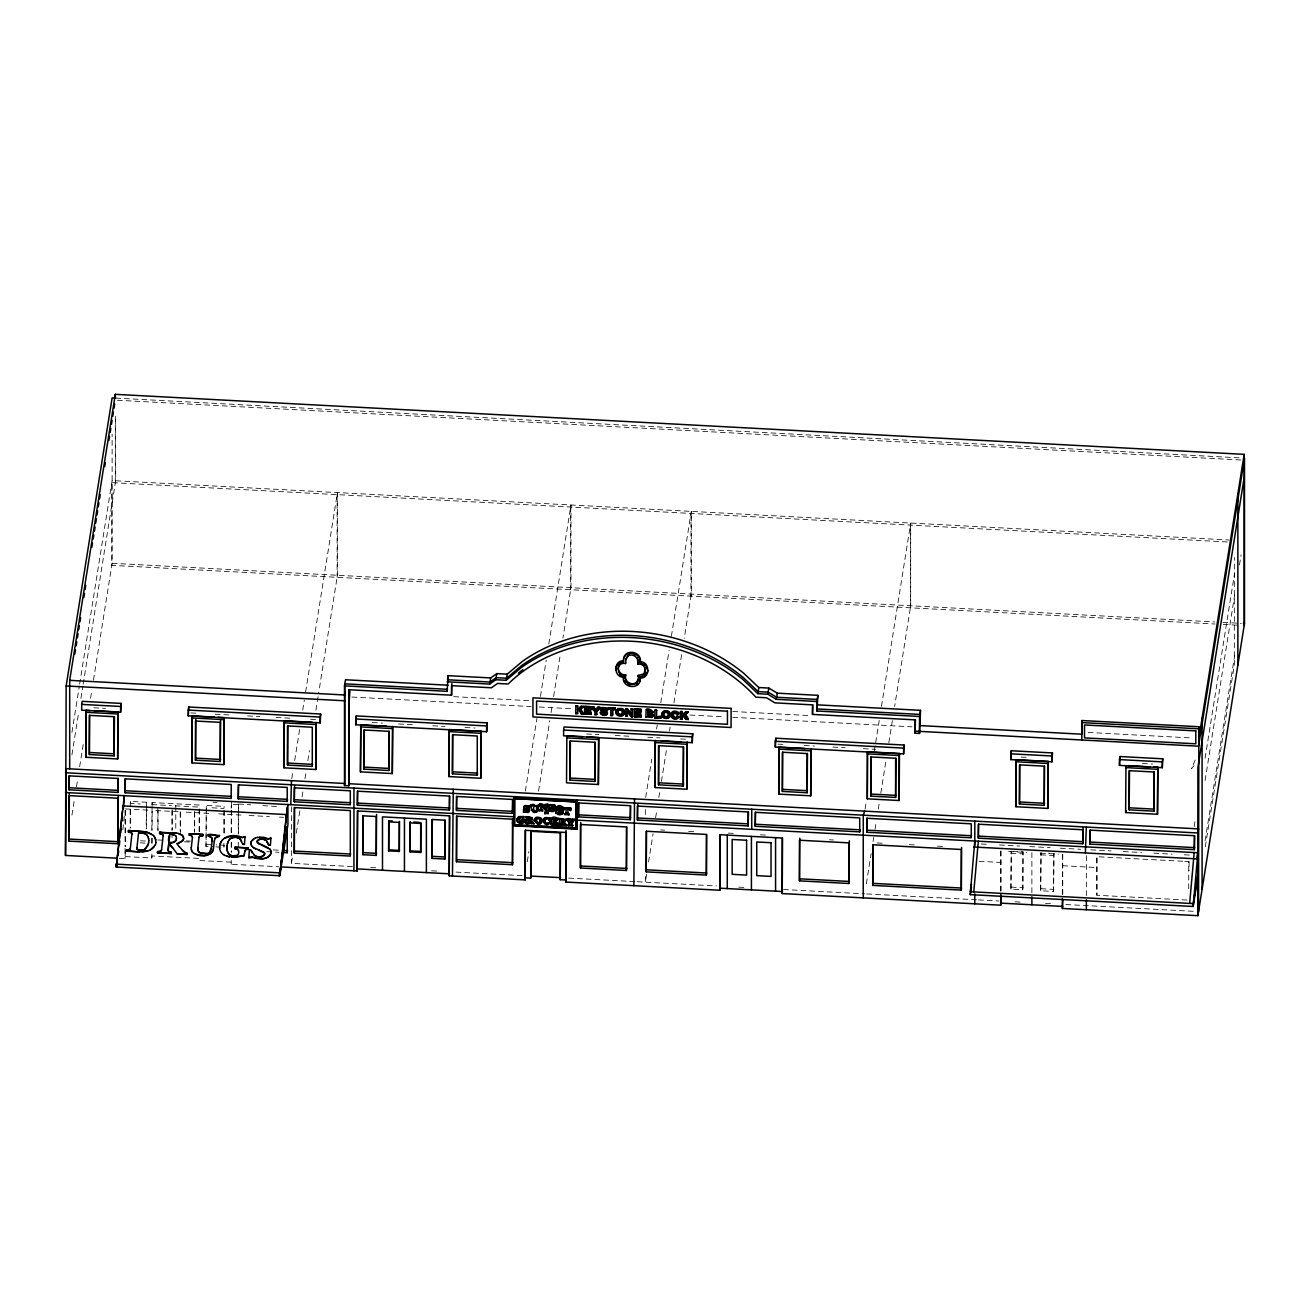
<?xml version="1.0" encoding="UTF-8"?>
<svg xmlns="http://www.w3.org/2000/svg" width="1310" height="1310" viewBox="0 0 1310 1310"><rect width="100%" height="100%" fill="white"/><g stroke="black" fill="none" stroke-linecap="round" stroke-linejoin="round"><path stroke-width="0.75" stroke-dasharray="5 3.75" d="M71.935 732.405L79.337 686.08M79.648 684.066L112.12 480.59L1229.058 539.998M71.935 754.756L78.682 712.46M80.942 698.361L82.874 686.276M83.185 684.262L115.657 480.786L115.657 416.236M71.935 815.098L74.506 798.985M76.438 786.901L77.716 778.844M79.648 766.759L83.513 742.59M90.57 698.279L91.864 690.223M93.468 680.152L112.12 563.284L112.12 434.2M122.862 829.754L124.335 815.966M146.491 828.853L146.491 802.244L130.476 801.392L130.165 803.439L140.17 803.98M119.095 858.296L125.056 858.607L125.383 848.569M146.491 802.244L146.163 828.853M151.796 830.294L152.124 802.555L199.447 805.06L199.12 807.107L175.458 805.846L175.786 803.8L175.786 829.508M125.383 856.576L151.796 857.985L152.124 855.938L199.447 858.443L199.12 860.49L231.542 862.209L231.215 864.256L278.899 866.794M211.974 807.795L223.912 808.434L224.239 806.387L206.325 805.437L205.998 846.358L213.956 846.768M205.998 846.358L206.325 805.437M215.953 846.882L223.912 847.308L224.239 845.261L216.281 844.835M238.289 812.527L238.387 803.996L250.603 804.798M291.786 778.631L293.08 770.575M294.685 760.504L299.826 728.278M302.725 710.151L304.329 700.08M305.607 692.024L337.44 492.576L337.44 575.27L319.116 690.124M352.39 866.581L291.475 863.339L292.752 855.283M296.289 833.127L299.826 810.972M302.07 796.873L303.036 790.831M304.968 778.746L306.245 770.689M307.866 760.619L309.471 750.548M315.89 710.266L318.788 692.139M525.343 791.06L536.92 718.535M540.457 696.38L546.237 660.125M548.808 644.012L570.98 505.005L570.98 587.699L562.94 638.085M527.275 861.669L528.88 851.598M538.525 791.158L549.774 720.664M551.051 712.607L552.345 704.551M553.622 696.494L560.369 654.198M645.666 797.462L651.774 759.178M656.588 728.966L657.227 724.938M660.764 702.782L669.115 650.415M671.375 636.316L691.303 511.391L691.303 594.101L684.229 638.445M646.632 874.114L645.339 882.17L645.339 874.097M648.548 862.029L653.051 833.815M655.622 817.702L656.916 809.645M658.832 797.561L659.798 791.518M661.403 781.448L666.544 749.222M669.443 731.095L670.081 727.066M673.946 702.897L681.97 652.544M865.058 809.121L866.352 801.065M874.376 750.712L875.342 744.669M875.669 742.655L879.206 720.5M881.45 706.401L910.696 523.067L910.696 605.76L894.632 706.499M866.352 883.759L871.166 853.547M873.099 841.462L873.737 837.434M875.031 829.377L876.308 821.321M878.24 809.236L879.206 803.194M880.811 793.123L886.264 758.883M888.835 742.77L892.372 720.598M1010.927 889.163L1011.254 851.189L1010.927 889.163L1022.684 889.785L1023.012 887.738L1023.012 851.811L1013.219 851.287M1022.684 889.785L1023.012 851.811M1040.697 890.751L1041.024 852.777L1040.697 890.751L1053.584 891.422L1053.911 853.465L1048.393 853.17M1053.584 891.422L1053.911 853.465M1194.163 826.626L1195.44 818.57M1205.085 758.146L1234.659 572.83M1205.085 780.482L1234.659 595.166M1239.473 564.954L1241.078 554.883M1205.085 840.84L1234.659 655.524M1205.315 846.735L1234.331 664.89L1234.331 557.454M1195.211 760.062L1191.379 768.839L1194.949 764.516M115.657 398.093L1240.423 457.91M117.376 400.238L1242.126 460.056M1227.29 541.963L111.792 482.637L111.792 565.331L1215.091 624.018M112.12 563.284L1214.763 621.939M1222.934 622.365L1241.307 623.347M1223.229 624.444L1239.473 625.312M453.768 696.658L531.156 700.784M732.798 711.494L810.186 715.62M1088.119 732.454L1192.821 738.021M351.931 697.051L531.156 706.581M539.311 707.007L573.927 708.857M690.026 715.031L724.643 716.865M732.798 717.307L912.022 726.837M93.861 707.76L105.537 708.383M190.785 712.918L198.907 713.344M215.151 714.212L229.348 714.965M247.623 715.931L259.806 716.586M276.033 717.438L290.247 718.207M310.552 719.272L318.657 719.714M372.368 722.563L382.438 723.104M398.551 723.955L414.648 724.823M432.775 725.773L444.86 726.428M465.001 727.492L475.055 728.033M586.569 733.96L598.817 734.615M615.143 735.483L629.439 736.236M647.828 737.219L660.076 737.874M680.496 738.955L688.667 739.397M777.845 744.129L783.953 744.457M804.324 745.537L814.492 746.078M832.832 747.06L845.048 747.699M863.372 748.681L875.588 749.336M1021.096 757.065L1028.939 757.491M1142.402 763.517L1152.587 764.058M981.206 844L989.328 844.426M999.465 844.966L1019.737 846.047M1029.889 846.587L1050.162 847.652M1060.298 848.192L1080.586 849.273M1090.739 849.813L1111.093 850.894M1123.309 851.549L1141.616 852.515M1153.832 853.17L1172.139 854.153M1184.355 854.791L1190.462 855.119M238.289 804.618L231.215 804.242L231.215 808.237M728.229 833.094L736.285 833.52M760.406 834.798L766.448 835.125M660.584 829.95L664.596 830.163M688.667 831.441L696.674 831.866M829.508 839.776L833.471 839.988M151.796 804.586L171.512 805.634M877.16 842.952L883.202 843.263M909.337 844.655L915.362 844.983M937.485 846.162L945.525 846.587M1008.684 851.5L1026.598 852.45M1040.517 853.187L1058.431 854.136M1182.75 861.26L1096.732 856.674L1096.732 895.27M1184.748 861.358L1188.743 861.571L1188.743 892.044M1010.927 853.236L1022.684 853.858M1040.697 854.808L1053.584 855.496M125.449 808.909L147.752 810.104M155.857 810.53L178.16 811.709M186.266 812.151L210.582 813.444M218.688 813.87L240.991 815.049M249.096 815.491L269.369 816.572M279.505 817.112L283.566 817.325M979.11 861.292L1001.037 862.455M1062.737 865.73L1097.06 867.564M186.446 840.873L190.49 841.102M157.855 839.939L163.93 840.267M184.251 841.79L190.327 842.117M140.481 840.807L146.491 841.118M206.325 844.311L214.283 844.737M1011.254 887.116L1023.012 887.738M1041.024 888.704L1053.911 889.392M140.17 842.854L146.163 843.165M273.282 849.928L279.39 850.255M1187.073 900.052L1097.06 895.254L1097.06 854.628M266.831 851.647L279.063 852.302M370.681 867.564L376.772 867.875M431.596 870.79L437.687 871.117M455.978 872.1L525.015 875.768M568.655 878.093L635.252 881.63M637.266 881.728L716.439 885.953M738.791 887.132L746.913 887.574M783.478 889.506L864.731 893.829M866.778 893.944L976.474 899.774M978.504 899.888L998.81 900.969M1015.07 901.82L1023.192 902.262M1045.544 903.442L1053.666 903.884M1065.849 904.522L1193.836 911.334M212.99 802.326L217.067 802.588M262.802 805.601L279.079 806.682M1189.071 861.374L1189.071 870.61M1086.35 855.643L1086.35 895.712M1062.737 854.235L1062.737 894.222M1062.41 854.349L1062.41 894.435M1031.887 852.679L1031.887 892.765M1001.037 850.943L1001.037 890.931M1000.709 851.074L1000.709 891.16M910.368 525.114L910.368 607.807M690.976 513.438L690.976 596.132M645.339 809.547L645.339 815.606M570.652 507.035L570.652 589.746M337.112 494.623L337.112 577.317M291.475 806.862L291.475 863.339M238.617 804.553L238.617 808.499M238.617 810.481L238.617 834.224M238.289 814.509L238.289 834.29M238.289 842.215L238.289 848.143M231.542 802.195L231.542 808.188M231.542 810.202L231.542 834.208M231.542 842.215L231.542 852.221M231.215 810.235L231.215 834.241M231.215 842.248L231.215 852.253M231.215 860.261L231.215 864.256M224.239 810.481L224.239 835.027M223.912 810.464L223.912 835.027M223.912 843.214L223.912 847.308M199.447 809.023L199.447 832.751M199.12 809.089L199.12 832.816M194.535 811.381L194.535 831.342M194.371 812.413L194.371 832.358M180.371 812.626L180.371 832.57M180.207 811.66L180.207 831.604M172.183 809.76L172.183 829.705M172.019 810.775L172.019 830.72M172.019 832.718L172.019 838.695M158.019 810.988L158.019 830.949M157.855 808.024L157.855 829.967M152.124 802.555L152.124 830.229M152.124 838.138L152.124 844.066M151.796 838.203L151.796 844.131M151.796 854.022L151.796 857.985M130.476 801.392L130.476 807.533M130.476 809.58L130.476 828.002M130.165 809.58L130.165 828.002M125.383 810.546L125.383 846.571M125.056 810.202L125.056 846.44M125.056 848.471L125.056 858.607M115.329 416.269L115.329 482.833"/><path stroke-width="1.5" d="M219.621 848.487L219.605 845.834M280.88 866.909L357.221 870.97L357.384 810.939L449.395 815.835L449.232 875.85L525.195 879.894L525.523 830.245M357.221 870.97L357.712 810.906M449.232 875.85L449.707 815.803M452.474 876.03L453.26 789.259M531.549 806.714C528.176 804.995 536.838 805.47 533.448 806.78M537.952 807.959C540.572 802.375 534.775 805.486 536.985 811.136A1.67 1.359 8.3 0 1 536.117 811.692C529.453 812.429 538.361 801.016 530.648 805.355C531.5 807.73 531.483 814.755 537.067 811.84A2.456 1.998 8.3 0 0 537.87 810.743L538.033 809.547M537.313 807.484C533.776 805.241 541.505 805.863 538.05 807.124M537.428 807.255L537.084 810.432A1.67 1.359 8.3 0 1 536.216 810.988L534.251 810.743L533.498 809.187M537.919 810.251L538.066 807.255M541.538 809.121L542.651 810.923L539.425 810.743L540.833 808.319M540.768 806.108L539.589 803.865L542.422 804.029L546.368 809.154L542.307 804.733L539.474 804.569M539.474 804.929L539.589 803.865M540.735 809.171L539.524 810.022L542.766 809.875M540.735 809.023L540.801 804.979L539.573 804.209M541.358 809.007L541.505 805.404L541.423 809.842L542.651 810.923M544.927 813.723L545.042 812.053L548.251 812.233L548.235 813.199L544.927 813.723L545.042 812.053M546.401 806.813L545.107 804.897L548.333 805.093L547.121 805.977L546.958 811.217L541.39 806.125M547.023 806.813C549.905 801.884 543.535 803.587 546.368 809.154M548.137 813.903L548.251 812.233M556.963 807.238C556.308 813.968 554.883 813.084 562.907 813.084L562.792 813.788C553.098 819.192 553.917 800.787 562.612 806.894L562.072 809.154A2.817 2.292 8.3 0 0 561.188 808.106L558.813 807.779L561.286 807.402A2.817 2.292 8.3 0 1 562.187 808.45L562.481 809.187M556.865 807.959L555.833 807.222L562.612 806.894M558.911 807.075C556.128 810.628 559.992 815.917 562.579 811.856L563.071 811.168L562.792 813.788M560.893 811.791L560.418 810.071L558.764 810.562C562.301 813.068 562.629 807.288 558.879 809.449L560.303 810.12L561.04 808.516M561.302 811.823L561.45 808.532M563.742 810.12L565.068 808.139A8.712 7.09 8.3 0 1 566.166 808.172L563.333 810.088L563.464 807.615L570.751 808.041L570.62 810.513L569.031 809.089A8.712 7.09 8.3 0 0 567.934 808.99L569.457 808.532L570.21 810.497M567.967 813.117L569.015 814.836L564.807 814.591L566.084 813.035M564.807 814.591L564.921 813.543M566.166 808.172L565.986 813.756L564.823 814.247M568.049 808.27L567.869 813.821L569.015 814.836M569.113 813.788L564.921 813.87M570.62 810.513L570.751 808.041M197.81 849.175L197.859 847.521M148.685 842.215L148.75 840.054M536.167 820.895L536.298 819.651M615.995 667.15L617.976 663.81L623.38 661.845L623.658 658.488M645.535 668.084L644.012 673.864L638.199 675.42C641.507 687.472 622.856 687.504 625.525 675.78C616.06 677.155 615.716 661.386 625.525 663.515L625.869 658.881M545.124 820.027L545.042 821.927M226.859 848.11L226.974 845.752M226.843 856.2L235.21 857.362L244.282 855.626L244.348 854.317M212.089 841.315L212.171 839.481M617.714 712.362L617.845 711.183M663.761 713.622C662.713 718.191 670.753 717.258 668.166 712.918M557.29 819.88L556.881 819.847A2.8 2.276 9.1 0 0 555.997 818.816L553.541 819.127L555.899 819.438A2.8 2.276 9.1 0 1 556.783 820.469L557.29 818.308C548.579 812.347 548.055 830.409 557.569 825.054C559.026 819.683 555.833 825.889 553.688 823.466M268.845 856.281C263.474 861.554 255.27 855.987 250.374 857.788L248.818 857.706L249.391 850.075L250.963 850.157L254.828 855.807M974.804 840.873L970.235 894.632L1193.181 906.487L1197.733 877.88M973.772 891.913L978.341 841.069M1189.644 903.392L1194.196 852.548M671.473 713.835L671.588 716.799A3.848 3.128 9.1 0 0 673.012 718.453C675.043 720.893 681.724 717.094 677.27 715.866L676.795 716.783A1.768 1.441 9.1 0 1 675.354 717.274L674.486 717.078A1.949 1.588 9.1 0 1 673.553 716.275L673.356 715.817M624.264 713.541L624.428 712.116M662.008 713.148C659.323 720.484 673.7 720.025 669.59 712.951A3.766 3.062 9.1 0 0 667.74 711.592L664.137 711.428L662.205 712.951M240.041 838.924L242.809 844.328L244.43 844.41L245.085 836.713L242.285 837.581L232.099 835.878L224.419 838.334M263.277 838.695L266.421 840.791L268.796 845.212L270.368 845.294L271.006 838.089L268.206 838.809L263.441 837.237L257.219 837.532M539.933 822.172L540.146 820.453M244.364 854.529L244.462 853.154M571.438 824.006L574.877 819.258L572.126 819.11L572.945 820.42L571.209 822.778C567.541 819.585 573.289 817.931 566.329 818.799L569.572 823.728M615.896 712.312L617.747 708.612L621.939 708.53A3.766 3.062 9.1 0 1 623.789 709.905M616.093 710.708C613.768 716.21 623.887 718.617 624.362 712.935M516.811 819.896L518.629 816.621L523.885 816.539L523.836 819.389L521.413 817.309L519.218 818.275M542.242 820.535L542.16 819.814A3.684 2.997 9.1 0 0 541.046 818.128C528.487 812.839 538.459 832.259 542.062 820.437A3.684 2.997 9.1 0 0 540.948 818.75L537.297 817.767L534.382 819.487M534.071 820.83L534.251 819.503M287.218 807.222L279.783 875.735L287.922 804.356L287.922 824.661L279.783 875.735L116.197 867.04L124.335 795.645L123.418 808.81M122.485 810.775L116.197 867.04L117.13 861.145M116.901 867.073L117.343 863.061M119.374 844.966L119.816 840.954M120.716 832.914L121.175 828.902M122.076 820.862L122.518 816.834M139.269 851.877L126.202 851.189L126.317 849.846L128.986 849.944L130.329 848.536L131.933 833.815M131.802 833.127L128.331 831.85L128.445 830.507L146.933 831.948L153.597 835.616M126.202 851.189L126.317 849.846M136.895 848.176L138.614 832.423L143.183 832.783L146.18 834.437M171.381 852.45C165.207 851.467 171.266 850.436 171.25 853.58L157.413 852.843L157.544 851.5L160.213 851.549L161.539 849.895M163.062 834.814L159.574 833.52L159.705 832.178C166.632 834.29 178.962 829.803 183.629 837.385M161.556 850.124L163.16 835.469M185.349 852.712L187.314 853.088L187.199 854.431L177.243 853.891L169.727 844L168.728 843.951L168.188 851.271M175.278 841.184C168.892 845.982 166.861 841.446 169.841 834.028L173.641 834.683M168.04 850.37L168.728 843.951M168.892 842.805L169.841 834.028M171.25 853.58L171.364 852.237M191.457 835.649L189.213 835.059L189.328 833.75L202.919 834.47L189.328 833.75M191.309 847.685L192.472 837.008M197.859 847.75L199.005 837.205L200.348 835.78M201.609 835.829L202.804 835.78L202.919 834.47M219.409 835.354C220.915 837.794 211.057 832.816 208.143 834.748L208.028 836.091L211.237 837.155M211.303 848.241L212.073 841.085M213.432 848.896L214.283 841.069M237.487 849.257L234.801 848.585L234.916 847.242L248.392 847.963L234.916 847.242M238.502 850.583C240.549 856.707 232.263 857.231 228.972 854.087M244.462 853.367L245.478 849.519M247.246 849.355L248.392 847.963M528.028 810.088L526.096 811.283L523.574 809.22L525.998 812.003L527.93 810.808L524.049 808.745A2.243 1.834 8.3 0 1 523.754 807.337L523.902 807.009M524.426 811.201L523.509 812.167L529.813 810.415L528.994 808.532L525.605 806.927L526.833 805.732A1.67 1.359 8.3 0 1 527.946 806.125L529.027 807.713M523.934 806.944A2.243 1.834 8.3 0 1 524.901 806.174L529.469 805.634L529.387 808.45M528.585 806.551L529.011 805.601M530.55 806.059L530.648 805.028M534.496 806.289L534.595 805.257M536.003 806.387L536.117 805.339M539.278 806.583L539.376 805.535M539.425 810.743L539.524 809.695M545.107 805.241L545.206 804.193M546.008 811.168L543.814 807.926M546.958 811.217L546.123 810.448M548.333 805.437L548.432 804.389M554.605 810.235L548.759 811.283L548.825 808.352L551.854 810.481L553.049 808.925M548.759 811.283L548.825 808.352M550.151 805.29A2.243 1.834 8.3 0 0 549.185 806.059L549.005 806.469A2.243 1.834 8.3 0 0 549.299 807.861C555.129 808.597 552.165 813.756 549.185 809.089L549.283 808.368M549.201 811.316L549.676 810.317M550.118 805.372L553.835 805.683C555.145 802.506 555.047 810.628 553.098 805.961A1.67 1.359 8.3 0 0 551.985 805.568C550.249 806.714 559.435 813.494 549.578 811.037M553.835 805.683L554.261 804.717M554.179 807.533L553.197 805.257A1.67 1.359 8.3 0 0 552.083 804.864C547.826 806.665 556.848 806.894 554.883 809.908M554.638 807.566L554.736 804.749M555.833 807.549L555.931 806.501M555.735 813.379L555.849 812.331M558.977 813.035L558.846 811.627M563.464 807.615L570.652 808.761M117.114 858.197L65.5 855.446L66.155 685.965L112.12 397.896L115.657 398.093M69.692 768.855L69.692 680.349L115.329 394.326L1244.172 454.357L1244.172 625.558M74.834 653.936L75.472 649.907M76.111 645.879L76.766 641.851M77.405 637.823L78.043 633.794M78.682 629.766L79.337 625.738M79.975 621.71L80.614 617.665M83.824 597.524L84.479 593.495M85.117 589.467L85.756 585.439M91.864 547.171L92.502 543.142M93.157 539.114L93.796 535.086M94.435 531.058L95.073 527.029M95.728 523.001L96.367 518.973M97.005 514.945L97.644 510.916M98.299 506.888L98.938 502.86M99.576 498.832L100.215 494.803M104.718 466.606L105.357 462.577M108.894 440.422L109.549 436.394M110.187 432.365L110.826 428.337M111.465 424.309L112.12 420.281M112.758 416.252L113.397 412.224M114.035 408.196L114.691 404.168M65.5 855.446L66.155 768.659L344.825 783.495L344.825 683.836L447.447 689.306L447.119 691.336L344.497 685.883L344.497 785.525L348.918 785.771L349.246 689.6M81.695 704.403L82.186 701.325L121.109 703.404L120.618 712.263L81.695 710.2L81.695 704.403L120.618 706.467L121.109 703.404M118.293 778.402L117.966 792.403L69.037 789.799L69.364 775.798M117.654 758.965L117.982 711.936L117.654 758.965L85.805 757.262L85.805 712.296L86.132 710.249L90.112 710.462M118.293 796.169L117.966 843.722L69.037 841.135L69.364 793.565M85.805 757.262L86.132 710.249M114.445 716.619L114.117 755.87L89.342 754.544L89.669 715.293M125.056 792.779L125.056 778.828L231.215 784.461L231.215 798.429L125.056 792.779L125.383 778.779M118.08 855.25L118.702 851.32M188.28 710.069L188.755 707.007L320.688 714.015L320.197 722.891L188.28 715.866L188.28 710.069L320.197 717.078L320.688 714.015M188.28 715.866L188.755 707.007M218.164 717.274L224.141 717.585L223.814 764.598L191.964 762.911L192.292 715.899L214.185 717.061M191.964 762.911L192.292 715.899M220.604 720.303L220.276 761.519L195.501 760.193L195.829 718.977M223.814 764.598L224.141 717.585M238.617 796.758L287.545 799.362L287.218 801.409L238.289 798.805L238.617 784.788M315.825 769.494L316.152 722.481L315.825 769.494L283.975 767.807L284.303 720.778L312.173 722.268M283.975 767.807L284.303 720.778M287.512 765.089L287.512 725.92L312.288 727.23L312.288 766.399L287.512 765.089L287.84 725.838M291.475 780.645L290.82 804.504M279.079 875.702L280.324 867.842M280.946 863.912L284.401 842.297M285.023 838.367L285.662 834.454M286.284 830.524L286.906 826.594M294.291 801.785L294.291 787.818L350.31 790.798L350.31 804.766L294.291 801.785L294.619 785.771M283.14 852.515L287.218 852.728L287.545 850.681L283.468 850.468M294.291 853.105L294.291 807.582L350.31 810.562L350.31 856.085L294.291 853.105L294.619 807.533M344.497 685.883L345.48 679.759L448.102 685.212M345.25 692.269L344.825 694.988L69.692 680.349M349.246 701.03L349.901 691.14M344.497 785.525L344.825 783.495M355.78 718.977L356.255 715.915L487.14 722.874L486.649 731.733L355.78 724.774L355.78 718.977L486.649 725.937L487.14 722.874M355.78 724.774L356.255 715.915M392.312 773.571L392.64 726.542L392.312 773.571L360.463 771.868L360.79 724.856L386.679 726.231M360.463 771.868L360.79 724.856M449.723 796.021L449.395 810.038L357.384 805.142L357.712 791.125M389.103 731.226L388.775 770.476L364.016 769.15L364.327 729.899M376.576 814.492L376.265 855.414L362.919 854.693L363.247 815.819M399.468 821.386L399.304 851.418L388.677 850.861L388.677 821.845L388.841 820.83L392.394 821.01M388.677 850.861L388.841 820.83M410.079 851.893L410.243 821.861L410.079 851.893L420.69 852.466L420.854 822.418M447.119 691.336L448.102 675.665L490.677 677.925L496.785 673.602L507.199 674.159L522.133 661.583A162.702 132.277 9.1 0 1 743.851 673.373L758.801 687.537L768.806 688.061L777.288 693.17L817.899 695.332L816.916 711.002L919.538 716.472L920.521 710.331L817.899 704.878M348.918 785.771L348.918 689.748L451.541 695.201L451.868 683.624M448.937 731.602L449.264 729.555L481.114 731.258L480.786 778.271L448.937 776.568L448.937 731.602L480.786 733.289L481.114 731.258M445.187 820.175L444.86 859.049L432.022 858.378L432.349 819.503M448.937 776.568L449.264 729.555M452.801 771.819L477.577 773.129L477.249 775.176L452.474 773.866L452.801 734.599M512.816 799.378L512.488 813.395L456.469 810.415L456.797 796.398M512.816 818.586L512.488 864.715L456.469 861.734L456.797 816.146M447.119 681.789L489.694 684.066L490.677 677.925M489.694 684.066L495.802 679.726L496.785 673.602M495.802 679.726L506.217 680.283L507.199 674.159M513.749 798.101L577.153 801.049L577.088 829.164L513.749 825.791L513.749 798.101L577.088 801.458M514.895 798.625L576.072 801.884L514.895 798.625L514.83 824.972L576.007 828.215L576.072 801.884M512.488 823.499L512.816 821.452M513.749 816.769L65.5 792.517M513.749 825.791L513.815 796.595M514.83 824.972L576.072 827.805M522.346 821.304L521.314 819.7C528.421 817.505 522.886 826.217 518.531 822.696A3.439 2.8 9.1 0 1 517.106 821.272L516.91 819.274M522.281 821.042L521.314 819.7M516.877 819.208L518.531 817.227L523.116 816.736M516.975 820.011L517.204 820.666A3.439 2.8 9.1 0 0 518.629 822.091L520.512 822.778A2.26 1.834 9.1 0 0 521.789 822.778L521.888 822.172A2.26 1.834 9.1 0 1 520.61 822.156L519.006 819.258M523.017 817.342L523.427 816.523M523.378 819.356C520.185 810.53 515.583 827.052 524.262 822.123L525.195 819.896M528.536 821.992L529.453 823.564C522.788 826.004 528.405 819.012 525.572 816.621L532.433 817.8L530.697 820.617L534.038 823.81L531.172 823.663C524.786 820.813 532.941 819.438 528.847 817.817C529.109 815.082 532.45 821.19 528.438 820.355M525.474 823.024C527.275 822.189 527.701 817.489 525.572 816.621M525.474 823.351L525.572 822.402M529.453 823.564L528.601 822.271M531.172 823.663L528.831 820.158M534.038 823.81L530.796 819.995M525.523 877.847L530.714 878.126L531.041 876.079L531.041 831.277M542.962 820.6C544.698 815.541 553.131 819.765 548.857 819.831C546.761 816.507 543.355 820.961 545.631 823.351A1.867 1.523 9.1 0 0 546.778 824.023L550.167 822.516L546.876 823.4A1.867 1.523 9.1 0 1 545.73 822.745L545.271 821.894M548.923 818.734L549.349 817.899M549.299 820.748C549.987 817.948 544.976 816.818 545.124 820.109M563.611 730.03L564.102 726.968L692.744 733.797L692.253 742.672L563.611 735.827L563.611 730.03L692.253 736.875L692.744 733.797M549.758 820.764L549.807 817.915M543.29 821.992L546.892 824.039L549.725 822.271M551.608 819.307L550.675 817.964M549.021 818.111C538.819 814.28 544.813 830.655 550.167 822.516M550.577 824.694L551.772 823.253L551.707 818.684M586.749 736.875L598.686 737.514L598.375 784.526L566.526 782.823L566.853 735.811L582.77 736.662M557.438 822.533L556.062 824.498L553.868 823.728M553.541 821.485C557.208 818.979 557.29 824.219 553.541 821.878L555.767 819.929M555.669 823.089L555.358 821.632L553.639 821.255M556.062 823.106L556.16 819.945M557.192 820.486L557.29 818.308M575.86 705.959L577.628 706.057L575.86 705.959L575.761 713.704L577.628 713.18L575.761 713.704M559.435 819.978L558.437 818.373L565.298 819.552L563.562 822.352L566.902 825.562L564.037 825.398C557.651 822.565 565.805 821.19 561.712 819.569C561.974 816.834 565.314 822.942 561.302 822.091M557.569 825.054L550.675 823.744M561.4 823.744L562.317 825.316L558.338 825.103L559.534 823.679M558.338 825.103L558.437 824.154M581.165 706.237L577.53 709.84L581.165 706.237L583.523 706.368L580.15 709.578L583.605 714.114L581.345 713.999L579.036 709.905M558.338 824.76L559.468 823.941M562.317 825.316L561.466 824.006M580.15 709.578L583.523 706.368M595.149 742.18L594.822 781.431L570.063 780.121L570.39 740.854M581.345 713.999L583.605 714.114M564.037 825.398L561.679 821.91M584.62 706.417L591.072 706.761L584.62 706.417L584.522 714.163L591.236 713.901L584.522 714.163M566.902 825.562L563.66 821.747M590.745 709.545L586.274 709.922L590.745 709.545L590.646 711.346L586.274 711.117L590.646 711.346M571.537 824.252L572.585 825.857L568.442 825.644L569.67 824.203M591.236 712.706L586.274 713.066L591.236 712.706L591.137 714.523M566.084 830.409L566.084 880.009L560.254 879.698L560.582 832.849M568.442 825.644L569.604 824.465M569.506 820.142L570.603 819.028M571.209 822.778L573.043 819.814L572.126 819.11M586.274 709.922C584.162 705.189 592.071 711.477 591.072 706.761M572.585 825.857L572.683 824.907M591.825 706.81C601.863 718.224 586.34 705.042 593.872 706.925L595.821 710.462L593.872 706.925M571.504 823.319L574.877 819.258M720.189 834.65L719.861 890.243L565.773 882.056L566.084 880.009M577.088 820.142L1197.88 852.745L1193.181 906.487M630.65 805.65L630.339 819.651L578.48 816.9L578.807 802.883M594.904 714.72L596.754 714.196L594.904 714.72L595.002 711.101M577.088 829.164L577.153 799.968M599.947 707.236C589.746 717.749 605.056 705.91 597.933 707.138L595.919 709.84M595.821 710.462L597.933 707.138M607.447 712.689C607.889 718.469 596.263 713.361 602.092 712.034L603.271 713.377L605.597 712.967M605.269 711.985C607.3 714.507 601.143 714.965 602.092 712.034M598.375 784.526L598.686 737.514M605.449 709.627C610.624 710.184 596.574 707.4 606.137 710.757C610.771 714.556 600.684 716.75 600.373 712.067M626.769 826.888L626.442 870.479L580.445 868.022L580.772 822.467M608.217 709.496L608.315 707.678L615.225 708.055L615.127 709.873L612.54 709.742L612.54 715.653L610.788 715.571L610.886 709.021L608.217 709.496L608.315 707.678M610.788 715.571L612.638 715.047L612.54 709.742M615.225 708.055L608.217 708.301M623.38 661.845L623.544 660.813C613.424 660.224 613.457 677.155 623.38 677.221C621.808 688.7 641.343 690.19 640.181 678.105C650.3 678.711 650.251 661.779 640.344 661.714C641.834 651.152 624.182 648.254 623.495 659.503M625.525 663.515L625.672 662.483M623.38 677.221L623.544 676.189L623.658 678.531M625.525 675.78L625.672 674.748C619.286 675.764 615.16 666.512 621.005 663.22M625.82 708.612L631.092 713.655L627.539 708.71L625.82 708.612L625.721 716.357L627.457 715.833L625.721 716.357M627.359 716.455C625.296 702.684 635.252 722.285 630.962 716.03M638.199 675.42L638.035 676.435C647.828 678.547 647.5 662.794 638.035 664.17L637.413 657.702M631.092 708.89L632.73 708.988L631.092 708.89L630.994 714.277M647.811 670.818L645.584 665.267L640.181 662.729L640.344 661.714M634.58 709.087L641.032 709.431L634.58 709.087L634.482 716.832L641.196 716.57L634.482 716.832M640.705 712.198L636.234 712.575L640.705 712.198L640.606 714.015L636.234 713.77L640.606 714.015M641.196 715.358L636.234 715.718L641.196 715.358L641.098 717.176M636.234 712.575C634.122 707.842 642.047 714.13 641.032 709.431M652.822 712.46C651.692 707.154 639.231 708.432 652.757 712.018M653.264 715.751L651.709 713.328L653.362 715.145L652.233 717.389L646.076 716.832M647.73 711.592C651.037 708.464 652.937 715.325 647.73 713.23L647.73 711.592L651.07 712.28L647.73 713.23M647.73 714.425L651.021 714.834L650.562 716.439L647.73 716.324L647.828 713.803L650.235 713.966M634.515 798.887L633.876 885.675M647.73 716.324L647.828 713.803M748.501 811.905L748.174 825.922L637.413 820.027L637.741 804.029M654.885 710.216L656.637 710.315L654.885 710.216L654.787 717.913L661.01 717.618L654.787 717.913M661.01 716.423L656.539 716.799L661.01 716.423L660.911 718.24M654.984 787.539L655.311 740.51L654.984 787.539L686.833 789.226L687.16 742.213L686.833 789.226M683.624 746.88L683.296 786.131L658.521 784.821L658.848 745.57M706.712 834.437L706.385 875.064L646.223 871.871L646.55 831.228M671.375 714.441C671.588 707.023 683.525 714.605 676.975 713.148M677.123 714.261L674.404 713.066A1.965 1.605 9.1 0 0 673.455 713.77L673.455 716.881A1.949 1.588 9.1 0 0 674.388 717.7L675.256 717.88A1.768 1.441 9.1 0 0 676.697 717.389L677.27 715.866M680.512 711.526L682.264 711.625L680.512 711.526L680.414 719.272L682.166 719.37L682.264 716.603L683.689 715.473C685.49 721.794 691.729 719.878 684.901 714.539L688.176 711.936L684.803 715.145L688.258 719.681M680.414 719.272L682.264 718.748M688.176 711.936C684.737 710.282 680.971 719.599 682.264 711.625M682.166 719.37L682.264 716.603M682.166 717.209L683.689 715.473M817.899 695.332L816.916 701.472L776.306 699.311L767.84 694.202L757.819 693.661L758.801 687.537M767.84 694.202L768.806 688.061M755.592 824.252L860.048 829.819L859.72 831.866L755.264 826.299L755.592 812.282M776.306 699.311L777.288 693.17M775.323 741.28L775.815 738.218L904.096 745.046L903.605 753.905L775.323 747.093L775.323 741.28L903.605 748.108L904.096 745.046M775.323 747.093L775.815 738.218M810.693 795.809L811.021 748.796L810.693 795.809L778.844 794.122L779.172 747.109L805.044 748.485M778.844 794.122L779.172 747.109M807.484 753.463L807.157 792.73L782.381 791.404L782.709 752.153M1001.037 895.008L1000.709 905.194L782.217 893.567L782.545 837.958M447.447 679.759L490.022 682.019L496.13 677.679L506.544 678.236L521.478 665.66A162.702 132.277 9.1 0 1 743.196 677.45L758.146 691.615L768.168 692.155L776.633 697.264L817.243 699.425L817.243 708.972L919.866 714.425L919.538 733.42L915.117 733.174L915.117 719.861L812.495 714.408L812.822 704.731M849.322 840.84L848.995 883.497L799.46 880.86L799.788 838.203M867.302 753.856L867.629 751.809L899.479 753.496L899.151 800.525L867.302 798.822L867.302 753.856L899.151 755.542L899.479 753.496M867.302 798.822L867.629 751.809M895.942 758.179L895.614 797.43L870.855 796.12L871.166 756.852M866.794 832.243L866.794 818.275L971.267 823.826L971.267 837.794L866.794 832.243L867.122 818.226M961.606 847.439L961.294 890.112L872.82 885.396L873.148 844.77M915.117 733.174L915.444 719.714M1083.124 827.707L1082.797 843.722L978.341 838.171L978.668 824.154M971.463 884.103L970.235 891.717L1193.181 903.589L1198.061 872.935L1198.061 855.528L1197.88 857.575M970.235 894.632L971.463 887.001M1010.812 753.807L1011.287 750.745L1052.454 752.939L1051.963 761.798L1010.812 759.62L1010.812 753.807L1051.963 756.001L1052.454 752.939M1010.812 759.62L1011.287 750.745M1015.938 761.765L1016.265 759.718L1048.115 761.405L1047.787 808.417L1015.938 806.731L1015.938 761.765L1047.787 763.452L1048.115 761.405M1015.938 806.731L1016.265 759.718M1044.578 766.072L1044.25 805.339L1019.475 804.012L1019.802 764.762M1081.765 739.986L1082.093 720.533L1198.863 726.739L1198.863 744.145M915.444 731.144L1198.535 746.192L1244.5 458.123L1244.5 623.511L1197.88 915.674L1062.41 908.469L1062.737 900.314M1085.368 852.941L1086.35 827.052M1194.671 835.649L1194.343 849.65L1089.887 844.099L1090.215 830.082M1119.477 759.587L1119.968 756.525L1162.789 758.801L1162.297 767.676L1119.477 765.4L1119.477 759.587L1162.297 761.863L1162.789 758.801M1119.477 765.4L1119.968 756.525M1153.832 767.038L1157.811 767.234L1157.483 814.263L1125.634 812.56L1125.961 765.548M1125.634 812.56L1125.961 810.53M1154.274 771.917L1153.946 811.168L1129.171 809.858L1129.498 770.591M1157.483 814.263L1157.811 767.234M1198.535 911.58L1198.863 726.739M1198.863 738.349L1244.172 454.357M1244.172 477.577L1197.88 767.693L1197.88 915.674M1197.733 852.745L1196.767 858.869L973.821 847.013M148.357 844.164L148.669 842.003M226.99 845.965L227.874 841.97M652.74 712.935L652.92 711.854M600.602 709.758L602.158 707.482L605.875 707.76A2.456 1.998 9.1 0 1 607.136 709.201L607.103 710.282M211.041 849.633L211.303 848.029M518.94 819.258L519.137 818.128M183.449 839.546L183.646 838.318M214.283 841.282L215.348 837.499M219.621 846.047L221.112 841.462M213.432 848.667L212.384 851.877M155.399 845.032L155.988 842.396M250.914 842.854L251.209 841.478M622.577 712.575C622.201 717.602 614.832 713.442 618.467 709.938A2.162 1.752 9.1 0 1 619.712 709.431L620.743 709.496A2.145 1.736 9.1 0 1 622.25 710.478C624.608 713.917 618.484 716.079 617.845 712.329M559.37 824.547L559.534 819.356L558.437 818.373M569.506 825.087L568.491 820.977M270.63 854.185L270.974 852.663M175.851 840.627L176.441 838.334M148.357 843.951L145.082 849.502M540.031 821.567L538.115 823.777L534.251 820.895M227.334 843.967L228.644 840.447M536.298 819.7C536.281 815.917 541.538 817.964 540.048 821.059M625.705 659.913L628.865 654.607M638.019 679.022C636.201 688.11 623.101 682.903 625.672 674.748M639.476 681.593L640.23 679.415M264.735 854.038L261.443 857.231L256.056 856.363M864.731 811.136L863.257 815.18L863.257 897.874M661.91 713.753L663.646 711.052L667.838 710.97A3.766 3.062 9.1 0 1 669.688 712.345L670.343 714.556M199.022 837.434L199.759 836.206L202.804 835.78M244.741 850.992L246.116 849.306M257.006 841.528L260.002 838.613L265.553 839.988M211.025 849.404L209.878 851.828A5.764 4.536 -2.4 0 1 206.718 853.678L199.939 852.695M129.968 849.404L130.312 848.307M647.713 671.784L644.16 676.255M678.973 716.39L676.648 718.437L673.111 717.847A3.848 3.128 9.1 0 1 671.686 716.193M183.056 840.447L183.433 839.333M549.25 805.421L549.103 805.748A2.243 1.834 8.3 0 0 549.414 807.157M653.281 715.62L651.791 716.963M220.129 843.755L222.553 839.628M147.85 845.638L143.658 850.19L138.467 850.354L136.96 848.88M213.072 850.255L211.336 853.105M539.9 822.025L537.722 823.089L536.38 821.37M617.878 711.297L618.369 710.56A2.162 1.752 9.1 0 1 619.614 710.053L620.645 710.102A2.145 1.736 9.1 0 1 622.152 711.084L622.528 712.607M663.777 713.737L664.285 713A2.162 1.752 9.1 0 1 665.513 712.493L666.544 712.542A2.145 1.736 9.1 0 1 668.067 713.541C670.589 719.681 660.174 717.159 664.383 712.394A2.162 1.752 9.1 0 1 665.611 711.887L666.643 711.936M251.209 841.691L253.96 838.498M671.588 713.721L675.37 711.756L678.858 714.015M652.838 712.329L651.61 713.95M624.149 713.639L621.955 715.424M670.049 716.079C668.313 719.517 661.73 718.224 661.91 714.146M269.909 855.414L270.63 853.956M155.382 844.803L150.355 850.026M214.889 838.482L217.738 836.582M541.963 821.796C536.019 829.607 534.742 813.395 539.949 820.027M569.67 819.438L571.307 822.156M209.878 851.615L210.55 850.616M562.678 811.152L561.384 812.495L559.075 812.331M616.289 710.511L618.238 708.988L621.841 709.152A3.766 3.062 9.1 0 1 623.691 710.511L624.264 711.903M624.248 657.342C628.26 649.17 641.392 654.099 640.181 662.729M626.311 658.144C630.028 651.021 640.164 657.243 638.035 664.17M175.835 840.398L174.574 842.003M183.04 840.234C178.668 844.557 174.083 844.246 182.467 841.02M228.66 840.676L229.627 839.17M251.831 840.594L255.434 837.827M269.893 855.201C265.586 860.392 257.3 859.376 251.749 856.838M154.171 846.849C147.064 854.791 135.257 850.812 126.202 850.96M264.243 855.348L259.216 857.133M257.448 840.349L261.82 838.711M652.593 712.755L651.709 713.328M229.643 839.383C232.738 835.436 239.779 836.631 241.613 841.315M506.217 680.283L521.151 667.707A162.702 132.277 9.1 0 1 742.885 679.497L757.819 693.661M682.264 714.785L685.818 711.805M222.569 839.857C227.481 834.683 236.422 834.486 242.285 837.581M578.938 710.528L577.628 711.035L577.53 713.803M636.365 684.835L638.15 683.443M211.319 852.892C206.702 857.149 198.629 856.593 193.716 853.137M248.818 857.706L251.733 856.625M259.216 837.254L268.206 839.039L271.006 838.089M129.968 849.191L127.791 849.83M230.822 838.384L235.325 837.254L239.091 838.384M209.944 853.923L204.344 855.561L195.288 854.087M173.69 842.215L168.892 842.592M255.434 838.04L257.202 837.319M530.697 820.617C536.249 818.684 526.669 815.328 525.474 817.571M563.562 822.352C569.113 820.437 559.534 817.08 558.338 819.323M216.019 837.237L219.278 836.468M147.899 850.763L142.266 851.664M143.642 849.961L137.468 849.601M206.702 853.449L202.329 853.514M235.98 855.512L233.082 855.758M246.133 849.535L248.261 849.306M677.221 713.655L678.957 713.41M158.952 851.451L161.212 851.009M640.344 677.09L642.309 676.926M600.275 712.689L601.994 712.64M232.034 857.166L244.282 855.626M138.631 832.652L144.82 833.569M1243.337 623.462L1244.5 623.511M1081.765 722.58L1198.535 728.786M581.067 706.86L583.425 706.974M591.727 707.416L593.774 707.531M597.835 707.744L599.849 707.858M685.719 712.427L688.077 712.542M637.904 710.462L641.032 710.626M647.828 715.718L651.005 715.735L651.496 714.687M66.155 685.965L344.825 700.784M686.08 718.961L688.356 719.075M94.091 710.675L115.984 711.838M661.288 740.838L681.184 741.886M1127.959 765.646L1149.852 766.825M85.805 712.296L117.654 713.983M191.964 717.929L223.814 719.632M283.975 722.825L315.825 724.528M360.463 726.903L392.312 728.589M566.526 737.858L598.375 739.544M654.984 742.557L686.833 744.26M778.844 749.14L810.693 750.843M1125.634 767.594L1157.483 769.281M89.669 752.513L114.445 753.823M195.829 758.146L220.604 759.472M287.84 763.042L312.615 764.369M364.327 767.12L389.103 768.43M570.39 778.075L595.149 779.384M658.848 782.774L683.624 784.1M782.709 789.373L807.484 790.683M871.166 794.073L895.942 795.383M1019.802 801.982L1044.578 803.292M1129.498 807.812L1154.274 809.121M349.246 783.724L1198.535 828.886L1197.88 832.98L65.5 772.753M69.364 787.768L118.293 790.372M125.383 790.749L231.542 796.382M294.619 799.739L350.638 802.719M357.712 803.096L449.723 807.992M456.797 808.368L512.816 811.349M578.807 814.853L630.65 817.62M637.741 817.997L748.501 823.875M867.122 830.196L971.594 835.747M978.668 836.124L1083.124 841.675M1090.215 842.052L1194.671 847.619M557.192 818.93L550.577 818.914M570.505 819.634L566.231 819.749M525.572 822.745L529.551 822.615M558.437 824.498L562.416 824.367M564.135 824.792L567.001 824.612M572.683 825.251L568.54 824.694M513.815 825.382L577.153 828.755M413.78 822.041L419.085 822.32M388.677 821.845L399.304 822.402L399.304 851.418M410.079 822.876L420.69 823.45L420.69 852.466M219.409 835.567L208.143 834.748M410.243 850.878L420.854 851.435M388.841 849.846L399.468 850.403M266.421 840.578L268.796 844.999L270.368 845.294M363.247 852.646L376.576 853.367M432.349 856.331L445.187 857.018M168.744 844.164L173.509 848.716M580.772 865.992L626.769 868.432M69.364 839.088L118.293 841.691M294.619 851.058L350.638 854.038M456.797 859.688L512.816 862.668M646.55 869.824L706.712 873.017M799.788 878.813L849.322 881.45M873.148 883.366L961.606 888.065M252.077 852.679L250.98 850.387L249.391 850.075M171.25 853.367L157.413 852.843M531.041 876.079L560.582 877.651M357.548 868.923L449.559 873.819M720.189 888.213L782.545 891.521M1001.037 903.147L1062.737 906.422M116.197 864.142L279.783 872.837M544.927 812.757L548.153 812.953M545.025 813.002L548.235 813.199M176.539 833.356L159.705 832.178M171.282 834.11L175.327 835.485M572.585 825.529L571.537 823.384M186.397 853.17L182.336 850.174M229.348 857.067L224.616 855.233M619.303 715.457L616.077 712.509M178.504 833.471L182.548 835.289L183.662 838.531M677.188 716.472L678.891 717.012M257.759 849.502L264.587 853.137M603.484 711.445L601.83 710.839A2.423 1.965 9.1 0 1 600.897 709.938L600.75 709.562M261.099 844.934L269.991 849.289M552.034 808.45L549.873 807.599M525.277 808.81L527.373 809.547M257.513 857.117L253.747 854.66M553.933 804.962L550.233 804.651A2.243 1.834 8.3 0 0 549.283 805.355M528.683 805.846L524.966 805.535A2.243 1.834 8.3 0 0 524.033 806.223L523.853 806.633A2.243 1.834 8.3 0 0 524.164 808.041L524.622 808.466M231.493 855.725L228.972 854.3L227.4 851.467M209.649 836.271L212.073 838.531M524.327 811.905C534.185 814.378 524.999 807.582 526.735 806.452A1.67 1.359 8.3 0 1 527.848 806.845L528.929 808.417M201.036 853.416L199.054 852.04M641.622 663.793L644.012 665.316M619.728 674.961L621.562 675.829M268.435 847.93L257.153 842.445M633.516 654.181L635.023 654.934M627.523 684.377L629.635 685.425M676.582 712.738L674.503 712.46A1.965 1.605 9.1 0 0 673.553 713.164L673.16 715.899M151.616 834.077L144.526 831.703L128.445 830.507M253.256 847.57L263.834 852.188M255.434 848.913L251.798 846.129M259.183 844.393L257.006 841.315M184.579 852.548L179.274 846.571M192.505 851.975L193.733 853.35M146.18 834.208L147.26 835.551M567.77 819.962L566.329 818.799M176.703 843.476L179.29 846.784M198.399 851.205L199.071 852.253M153.597 835.403L155.923 839.874M580.248 708.972L583.703 713.508M627.359 711.805L630.863 716.635M553.77 824.334L553.639 823.024M683.591 716.095L685.981 719.567M624.411 680.791L625.721 682.788M191.702 850.649L192.521 852.204M147.244 835.322L148.046 836.893M623.789 709.905L624.33 712.738M175.9 835.846L176.277 836.762M269.991 849.06L270.843 850.927M607.267 712.673C604.516 711.281 599.914 707.809 605.351 710.249M155.071 837.319L155.988 842.625M251.029 844.459L251.815 846.342M228.071 853.137L226.99 849.797M197.99 850.174L198.416 851.418M211.745 837.499L212.187 839.694M148.03 836.681L148.554 838.482M191.309 849.142L191.719 850.861M561.368 824.629L561.4 818.93M528.503 822.876L528.536 817.178M522.379 820.42L522.346 822.549M219.605 848.274L220.178 850.665A11.986 9.432 -2.4 0 0 224.616 855.446M605.597 713.213C600.16 712.984 599.21 706.024 605.777 708.383A2.456 1.998 9.1 0 1 607.038 709.807M192.488 837.221L191.457 835.42L189.213 835.059M238.502 850.812L237.47 849.044L234.801 848.585M131.95 834.028L131.491 832.538L128.331 831.85M197.81 848.946L197.99 850.387M264.571 852.925L264.735 854.251M615.896 668.1L616.158 670.098M163.16 835.698L162.735 834.257L159.574 833.52M148.538 838.269L148.767 840.267M531.598 809.171L533.514 811.381L537.166 811.119A2.456 1.998 8.3 0 0 537.968 810.022M176.277 836.55L176.441 838.564M136.879 847.947L136.96 849.093M226.859 847.881L227.007 850.01M270.843 850.714L270.974 852.892M250.914 842.641L251.029 844.672M245.085 836.713L243.496 836.631M244.43 844.41L242.809 844.328M187.199 854.431L177.243 853.891M523.574 809.22L523.509 812.167M191.293 847.472L191.309 849.371M1237.868 493.886L1237.868 665.087M1202.089 718.158L1202.089 889.359M1194.343 849.65L1194.343 835.698L1089.887 830.131L1089.887 844.099M1162.297 761.863L1162.297 767.676M1153.946 811.168L1153.946 771.999L1129.171 770.673L1129.171 809.858M1086.35 899.724L1086.35 909.746M1082.797 843.722L1082.797 829.754L978.341 824.203L978.341 838.171M1082.093 720.533L1081.765 734.189L919.866 725.576L920.521 710.331M1062.41 898.447L1062.41 908.469M1051.963 756.001L1051.963 761.798M1047.787 763.452L1047.787 808.417M1044.25 805.339L1044.25 766.17L1019.475 764.843L1019.475 804.012M1031.887 896.76L1031.887 904.784M1000.709 895.172L1000.709 905.194M974.804 821.108L974.804 845.72M974.804 893.862L974.804 903.802M961.294 890.112L961.294 849.486L872.82 844.786L872.82 885.396M919.538 716.472L919.538 733.42M903.605 748.108L903.605 753.905M899.151 755.542L899.151 800.525M895.614 797.43L895.614 758.261L870.855 756.934L870.855 796.12M859.72 831.866L859.72 817.899L755.264 812.331L755.264 826.299M848.995 883.497L848.995 842.87L799.46 840.234L799.46 880.86M816.916 701.472L816.916 711.002M812.495 714.408L812.495 704.862L774.963 702.864L766.481 697.755L755.87 697.182A158.248 128.658 9.1 0 0 508.165 684.017L497.554 683.443L491.447 687.783L451.541 685.654L451.541 695.201M807.157 792.73L807.157 753.561L782.381 752.235L782.381 791.404M782.217 893.567L782.217 838.023L719.861 834.699L719.861 890.243M775.569 837.761L775.569 891.144M751.727 809.252L751.727 829.017M751.416 836.484L751.416 889.867M748.174 825.922L748.174 811.954L637.413 806.076L637.413 820.027M727.263 835.191L727.263 888.589M706.385 875.064L706.385 834.437L646.223 831.244L646.223 871.871M692.253 736.875L692.253 742.672M683.296 786.131L683.296 746.962L658.521 745.652L658.521 784.821M682.166 712.231L682.166 715.391M656.637 710.315L656.539 716.799M647.828 710.97L647.828 712.624M646.076 709.692L645.977 717.438M640.934 710.036L640.934 711.248M636.332 713.164L636.234 715.718M632.73 708.988L632.632 716.734M630.339 819.651L630.339 805.699L578.48 802.932L578.48 816.9M626.442 870.479L626.442 826.954L580.445 824.498L580.445 868.022M596.754 711.215L596.656 714.818M594.822 781.431L594.822 742.262L570.063 740.952L570.063 780.121M590.974 707.384L590.974 708.579M586.372 710.511L586.274 713.066M577.628 706.057L577.53 709.84M576.007 802.293L576.007 828.215M574.779 820.207L572.028 820.06M565.773 882.056L565.773 832.456L525.195 830.294L525.195 879.894M560.254 879.698L560.254 832.849L530.714 831.293L530.714 878.126M553.639 818.521L553.541 823.63M525.097 820.846L521.216 820.649M512.488 813.395L512.488 799.428L456.469 796.447L456.469 810.415M512.488 864.715L512.488 819.192L456.469 816.212L456.469 861.734M486.649 725.937L486.649 731.733M480.786 733.289L480.786 778.271M477.249 775.176L477.249 736.007L452.474 734.697L452.474 773.866M449.395 810.038L449.395 796.071L357.384 791.174L357.384 805.142M448.102 675.665L448.102 681.396M444.86 859.049L444.86 820.175L432.022 819.487L432.022 858.378M426.389 872.575L426.389 819.192L382.487 816.867L382.487 870.249M404.446 818.029L404.446 871.412M388.775 770.476L388.775 731.308L364.016 729.981L364.016 769.15M376.265 855.414L376.265 816.523L362.919 815.819L362.919 854.693M353.946 788.096L353.946 870.79M320.197 717.078L320.197 722.891M287.218 801.409L287.218 787.441L238.289 784.837L238.289 798.805M287.218 826.626L287.218 852.728M286.3 817.473L286.3 814.558L122.714 805.863L122.714 808.761M220.276 761.519L220.276 722.334L195.501 721.024L195.501 760.193M120.618 706.467L120.618 712.263M117.966 792.403L117.966 778.451L69.037 775.847L69.037 789.799M117.966 843.722L117.966 798.216L69.037 795.612L69.037 841.135M115.329 394.326L115.329 398.191M114.117 755.87L114.117 716.701L89.342 715.375L89.342 754.544M518.4 673.143A158.248 128.658 9.1 0 1 522.968 669.606M666.381 711.919A2.162 1.752 9.1 0 1 667.904 712.918M1195.801 730.882L1084.5 724.954L1084.5 737.89L1195.801 743.802L1195.801 730.882M731.095 708.383L532.941 697.837L532.941 716.947L731.095 727.492L731.095 708.383M727.443 711.183L536.592 701.03L536.592 714.146L727.443 724.299L727.443 711.183M746.602 840.25L732.159 839.481L732.159 874.327L746.602 875.096L746.602 840.25M771.033 842.723L756.738 841.97L756.738 875.637L771.033 876.406L771.033 842.723"/></g></svg>
